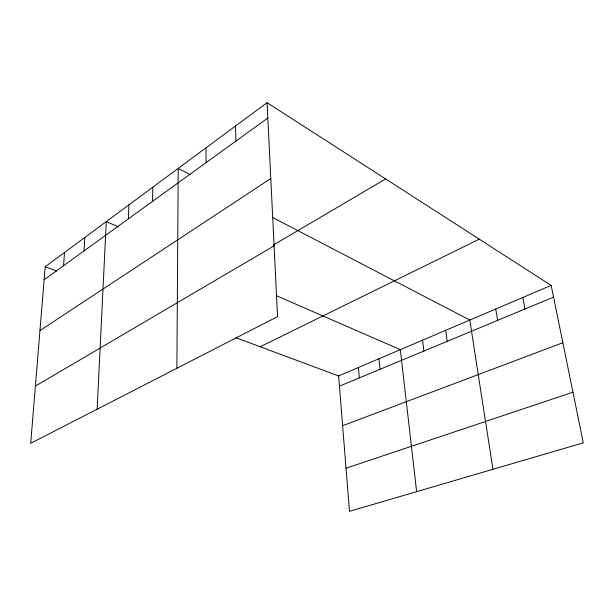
<?xml version="1.0" encoding="UTF-8"?>
<svg xmlns="http://www.w3.org/2000/svg" width="614" height="614" viewBox="0 0 614 614"><rect width="100%" height="100%" fill="white"/><g stroke="black" fill="none" stroke-linecap="round" stroke-linejoin="round"><path stroke-width="0.92" d="M176.878 368.285L178.213 168.389L190.01 174.529M152.541 201.377L152.848 187.147M128.41 218.83L128.909 204.853M97.158 409.193L106.276 221.593L118.54 226.934M84.018 250.926L84.832 237.441M63.557 265.724L64.508 252.477M45.206 266.752L30.7 443.3L277.551 316.624L267.082 102.676L45.206 266.752L56.672 271.02M44.131 279.769L267.834 118.011M39.956 330.585L270.797 178.536M273.207 245.116L385.623 178.927M35.397 386.091L274.09 245.861M260.19 346.757L479.281 239.161M338.629 375.945L551.157 285.403L583.3 442.84L349.481 511.324L338.629 375.945L235.791 337.677M339.442 386.168L553.552 297.122M342.612 425.702L562.861 342.719M346.02 468.213L572.962 392.192M276.699 295.818L400.32 349.665L416.63 491.661M272.393 217.379L469.787 320.063L492.95 469.303M267.082 102.676L551.157 285.403M522.806 297.475L524.962 309.011M495.713 309.019L497.647 320.37M445.68 330.34L447.23 341.338M422.539 340.194L423.929 351.031M378.961 358.76L380.043 369.283M358.407 367.517L359.351 377.886M235.53 126.008L235.96 141.051M205.966 147.867L206.12 162.633"/></g></svg>
